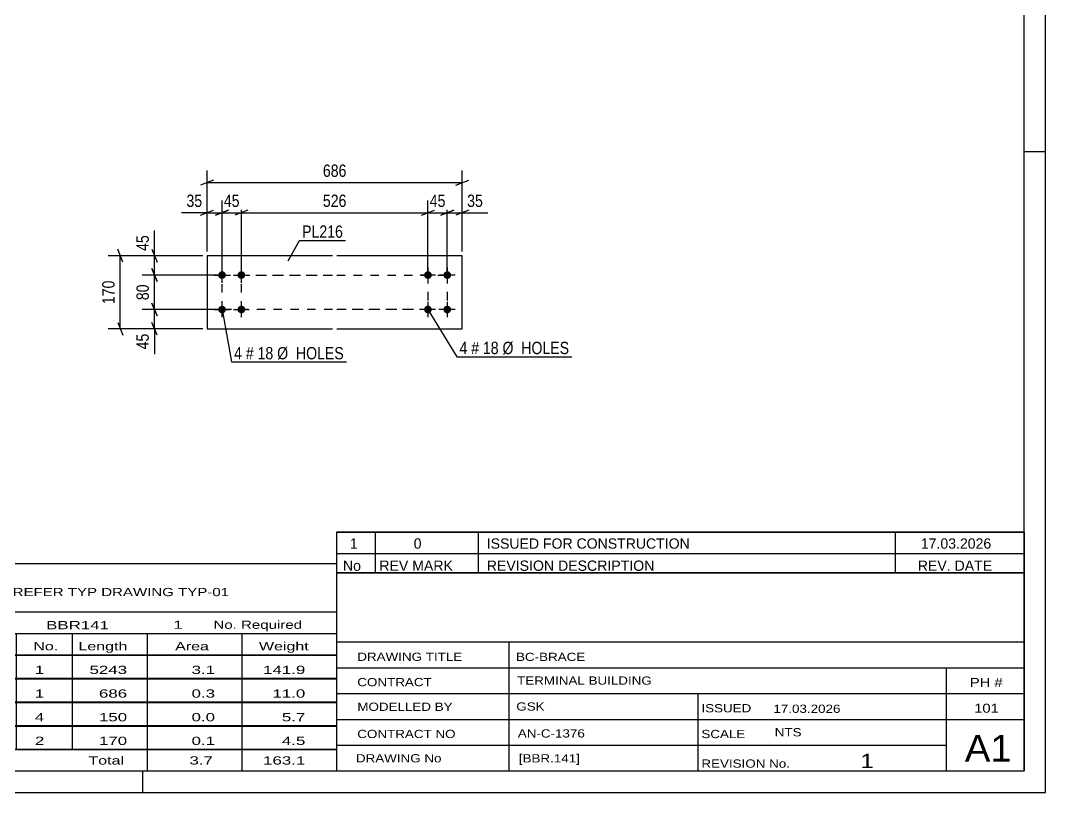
# Model space of a CAD drawing. Header units: millimetres. Extents: x 0 to 594, y 0 to 420.
# Drawn here: x 355.5 to 594, y 0 to 179.5 of the extents above; entities that cross this region are included whole.
import ezdxf

# ---------------------------------------------------------------- set-up
doc = ezdxf.new("R2010")
doc.units = ezdxf.units.MM
doc.linetypes.add('DXK_LINE_DOT2', pattern=[3.9198, 1.9599, -1.9599])
doc.styles.add('Arial Narrow', font='ARIALN.TTF', dxfattribs={"height": 0.2})

# ---------------------------------------------------------------- blocks, each defined once
blk = doc.blocks.new('Unknown-580611447-1130')
at = {"color": 5, "linetype": 'Continuous'}
for p, q in [((594, 0), (594, 420)), ((589, 5), (589, 415)), ((594, 149), (589, 149)), ((5, 5), (589, 5)), ((384, 0), (384, 5)), ((0, 0), (594, 0))]:
    blk.add_line(p, q, dxfattribs=at)
blk = doc.blocks.new('Part-580611447-3842 - 3841')
at = {"color": 2, "linetype": 'Continuous'}
for p, q in [((428.11, 124.82), (398.91, 124.82)), ((398.91, 124.82), (398.91, 107.82)), ((458.31, 124.82), (429.11, 124.82)), ((458.31, 107.82), (458.31, 124.82)), ((398.91, 107.82), (428.11, 107.82)), ((429.11, 107.82), (458.31, 107.82))]:
    blk.add_line(p, q, dxfattribs=at)
blk = doc.blocks.new('Bolt-580611447-3843 - 3841')
at = {"linetype": 'Continuous'}
for points in [[(450.31, 119.42, -1), (450.31, 121.22, -1)], [(454.81, 119.42, -1), (454.81, 121.22, -1)], [(450.31, 111.42, -1), (450.31, 113.22, -1)], [(454.81, 111.42, -1), (454.81, 113.22, -1)]]:
    blk.add_hatch(color=1, dxfattribs=at).paths.add_polyline_path(points)
at = {"color": 1, "linetype": 'Continuous'}
for p, q in [((450.31, 122.12), (450.31, 118.52)), ((454.81, 122.12), (454.81, 118.52)), ((452.11, 120.32), (448.51, 120.32)), ((456.61, 120.32), (453.01, 120.32)), ((452.11, 112.32), (448.51, 112.32)), ((450.31, 114.12), (450.31, 110.52)), ((456.61, 112.32), (453.01, 112.32)), ((454.81, 114.12), (454.81, 110.52))]:
    blk.add_line(p, q, dxfattribs=at)
blk = doc.blocks.new('Bolt-580611447-3844 - 3841')
at = {"linetype": 'Continuous'}
for points in [[(402.41, 121.22, -1), (402.41, 119.42, -1)], [(406.91, 121.22, -1), (406.91, 119.42, -1)], [(402.41, 113.22, -1), (402.41, 111.42, -1)], [(406.91, 113.22, -1), (406.91, 111.42, -1)]]:
    blk.add_hatch(color=1, dxfattribs=at).paths.add_polyline_path(points)
at = {"color": 1, "linetype": 'Continuous'}
for p, q in [((402.41, 118.52), (402.41, 122.12)), ((406.91, 118.52), (406.91, 122.12)), ((400.61, 120.32), (404.21, 120.32)), ((405.11, 120.32), (408.71, 120.32)), ((400.61, 112.32), (404.21, 112.32)), ((402.41, 110.52), (402.41, 114.12)), ((405.11, 112.32), (408.71, 112.32)), ((406.91, 110.52), (406.91, 114.12))]:
    blk.add_line(p, q, dxfattribs=at)
blk = doc.blocks.new('Rectangle-580611447-4087 - 3841')
at = {"color": 1, "linetype": 'DXK_LINE_DOT2'}
for p, q in [((402.41, 120.32), (428.11, 120.32)), ((402.41, 112.32), (402.41, 120.32)), ((429.11, 120.32), (454.81, 120.32)), ((454.81, 120.32), (454.81, 112.32)), ((428.11, 112.32), (402.41, 112.32)), ((454.81, 112.32), (429.11, 112.32))]:
    blk.add_line(p, q, dxfattribs=at)
blk = doc.blocks.new('Rectangle-580611447-4097 - 3841')
at = {"color": 1, "linetype": 'DXK_LINE_DOT2'}
for p, q in [((406.91, 120.32), (428.11, 120.32)), ((406.91, 112.32), (406.91, 120.32)), ((429.11, 120.32), (450.31, 120.32)), ((450.31, 120.32), (450.31, 112.32)), ((428.11, 112.32), (406.91, 112.32)), ((450.31, 112.32), (429.11, 112.32))]:
    blk.add_line(p, q, dxfattribs=at)
blk = doc.blocks.new('StraightDimension-580611447-3849 - 3841')
at = {"color": 7, "linetype": 'Continuous'}
for p, q in [((454.81, 121.32), (454.81, 137.67)), ((458.31, 125.82), (458.31, 137.67)), ((453.31, 134.22), (456.31, 135.42)), ((454.81, 134.82), (458.31, 134.82)), ((459.81, 135.42), (456.81, 134.22))]:
    blk.add_line(p, q, dxfattribs=at)
at = {"color": 0}
blk.add_wipeout([(463.69, 135.57), (463.69, 139.77), (458.84, 139.77), (458.84, 135.57)], dxfattribs=at)
at = {"color": 7, "linetype": 'Continuous'}
blk.add_line((458.31, 134.82), (464.22, 134.82), dxfattribs=at)
blk.add_line((458.31, 134.82), (464.22, 134.82), dxfattribs=at)
at = {"color": 3, "style": 'Arial Narrow'}
blk.add_text('35', height=2.863, dxfattribs=at).set_placement((459.44, 136.17))
blk = doc.blocks.new('StraightDimension-580611447-3850 - 3841')
at = {"color": 7, "linetype": 'Continuous'}
for p, q in [((450.31, 121.32), (450.31, 137.67)), ((454.81, 121.32), (454.81, 137.67)), ((448.81, 134.22), (451.81, 135.42)), ((450.31, 134.82), (454.81, 134.82)), ((456.31, 135.42), (453.31, 134.22))]:
    blk.add_line(p, q, dxfattribs=at)
at = {"color": 0}
blk.add_wipeout([(454.99, 135.57), (454.99, 139.77), (450.13, 139.77), (450.13, 135.57)], dxfattribs=at)
at = {"color": 3, "style": 'Arial Narrow'}
blk.add_text('45', height=2.863, dxfattribs=at).set_placement((450.73, 136.17))
blk = doc.blocks.new('StraightDimension-580611447-3851 - 3841')
at = {"color": 7, "linetype": 'Continuous'}
for p, q in [((406.91, 121.32), (406.91, 137.67)), ((450.31, 121.32), (450.31, 137.67)), ((408.41, 135.42), (405.41, 134.22)), ((406.91, 134.82), (450.31, 134.82)), ((448.81, 134.22), (451.81, 135.42))]:
    blk.add_line(p, q, dxfattribs=at)
at = {"color": 0}
blk.add_wipeout([(431.95, 135.57), (431.95, 139.77), (425.27, 139.77), (425.27, 135.57)], dxfattribs=at)
at = {"color": 3, "style": 'Arial Narrow'}
blk.add_text('526', height=2.863, dxfattribs=at).set_placement((425.87, 136.17))
blk = doc.blocks.new('StraightDimension-580611447-3852 - 3841')
at = {"color": 7, "linetype": 'Continuous'}
for p, q in [((402.41, 121.32), (402.41, 137.67)), ((406.91, 121.32), (406.91, 137.67)), ((400.91, 134.22), (403.91, 135.42)), ((402.41, 134.82), (406.91, 134.82)), ((408.41, 135.42), (405.41, 134.22))]:
    blk.add_line(p, q, dxfattribs=at)
at = {"color": 0}
blk.add_wipeout([(407.09, 135.57), (407.09, 139.77), (402.23, 139.77), (402.23, 135.57)], dxfattribs=at)
at = {"color": 3, "style": 'Arial Narrow'}
blk.add_text('45', height=2.863, dxfattribs=at).set_placement((402.83, 136.17))
blk = doc.blocks.new('StraightDimension-580611447-3853 - 3841')
at = {"color": 7, "linetype": 'Continuous'}
for p, q in [((398.91, 125.82), (398.91, 137.67)), ((402.41, 121.32), (402.41, 137.67)), ((397.41, 134.22), (400.41, 135.42)), ((398.91, 134.82), (402.41, 134.82)), ((403.91, 135.42), (400.91, 134.22))]:
    blk.add_line(p, q, dxfattribs=at)
at = {"color": 0}
blk.add_wipeout([(398.39, 135.57), (398.39, 139.77), (393.53, 139.77), (393.53, 135.57)], dxfattribs=at)
at = {"color": 7, "linetype": 'Continuous'}
blk.add_line((398.91, 134.82), (393, 134.82), dxfattribs=at)
blk.add_line((398.91, 134.82), (393, 134.82), dxfattribs=at)
at = {"color": 3, "style": 'Arial Narrow'}
blk.add_text('35', height=2.863, dxfattribs=at).set_placement((394.13, 136.17))
blk = doc.blocks.new('StraightDimension-580611447-3869 - 3841')
at = {"color": 7, "linetype": 'Continuous'}
for p, q in [((398.91, 125.82), (398.91, 144.67)), ((458.31, 125.82), (458.31, 144.67)), ((400.41, 142.42), (397.41, 141.22)), ((398.91, 141.82), (458.31, 141.82)), ((456.81, 141.22), (459.81, 142.42))]:
    blk.add_line(p, q, dxfattribs=at)
at = {"color": 0}
blk.add_wipeout([(431.95, 142.57), (431.95, 146.77), (425.27, 146.77), (425.27, 142.57)], dxfattribs=at)
at = {"color": 3, "style": 'Arial Narrow'}
blk.add_text('686', height=2.863, dxfattribs=at).set_placement((425.87, 143.17))
blk = doc.blocks.new('StraightDimension-580611447-3889 - 3841')
at = {"color": 7, "linetype": 'Continuous'}
for p, q in [((397.91, 124.82), (375.89, 124.82)), ((379.34, 123.32), (378.14, 126.32)), ((378.74, 107.82), (378.74, 124.82)), ((397.91, 107.82), (375.89, 107.82)), ((378.14, 109.32), (379.34, 106.32))]:
    blk.add_line(p, q, dxfattribs=at)
at = {"color": 0}
blk.add_wipeout([(377.99, 119.66), (373.79, 119.66), (373.79, 112.97), (377.99, 112.97)], dxfattribs=at)
at = {"color": 3, "style": 'Arial Narrow'}
blk.add_text('170', height=2.863, rotation=90.0002, dxfattribs=at).set_placement((377.39, 113.57))
blk = doc.blocks.new('StraightDimension-580611447-4065 - 3841')
at = {"color": 7, "linetype": 'Continuous'}
for p, q in [((397.91, 124.82), (383.86, 124.82)), ((386.11, 126.32), (387.31, 123.32)), ((386.71, 120.32), (386.71, 124.82)), ((387.31, 118.82), (386.11, 121.82)), ((401.41, 120.32), (383.86, 120.32))]:
    blk.add_line(p, q, dxfattribs=at)
at = {"color": 0}
blk.add_wipeout([(385.96, 130.2), (381.76, 130.2), (381.76, 125.34), (385.96, 125.34)], dxfattribs=at)
at = {"color": 7, "linetype": 'Continuous'}
blk.add_line((386.71, 124.82), (386.71, 130.72), dxfattribs=at)
blk.add_line((386.71, 124.82), (386.71, 130.72), dxfattribs=at)
at = {"color": 3, "style": 'Arial Narrow'}
blk.add_text('45', height=2.863, rotation=90.0002, dxfattribs=at).set_placement((385.36, 125.94))
blk = doc.blocks.new('StraightDimension-580611447-4066 - 3841')
at = {"color": 7, "linetype": 'Continuous'}
for p, q in [((386.11, 121.82), (387.31, 118.82)), ((401.41, 120.32), (383.86, 120.32)), ((386.71, 112.32), (386.71, 120.32)), ((401.41, 112.32), (383.86, 112.32)), ((387.31, 110.82), (386.11, 113.82))]:
    blk.add_line(p, q, dxfattribs=at)
at = {"color": 0}
blk.add_wipeout([(385.96, 118.74), (381.76, 118.74), (381.76, 113.89), (385.96, 113.89)], dxfattribs=at)
at = {"color": 3, "style": 'Arial Narrow'}
blk.add_text('80', height=2.863, rotation=90.0002, dxfattribs=at).set_placement((385.36, 114.49))
blk = doc.blocks.new('StraightDimension-580611447-4067 - 3841')
at = {"color": 7, "linetype": 'Continuous'}
for p, q in [((401.41, 112.32), (383.86, 112.32)), ((386.11, 113.82), (387.31, 110.82)), ((386.71, 107.82), (386.71, 112.32)), ((397.91, 107.82), (383.86, 107.82)), ((387.31, 106.32), (386.11, 109.32))]:
    blk.add_line(p, q, dxfattribs=at)
at = {"color": 0}
blk.add_wipeout([(385.96, 107.29), (381.76, 107.29), (381.76, 102.44), (385.96, 102.44)], dxfattribs=at)
at = {"color": 7, "linetype": 'Continuous'}
blk.add_line((386.71, 107.82), (386.71, 101.91), dxfattribs=at)
blk.add_line((386.71, 107.82), (386.71, 101.91), dxfattribs=at)
at = {"color": 3, "style": 'Arial Narrow'}
blk.add_text('45', height=2.863, rotation=90.0002, dxfattribs=at).set_placement((385.36, 103.04))
blk = doc.blocks.new('Unknown-580611447-4876')
at = {"color": 7, "linetype": 'Continuous'}
for p, q in [((429, 51.05), (429, 5)), ((429, 51.05), (589, 51.05)), ((589, 51), (589, 5)), ((429, 35), (589, 35)), ((469.14, 35), (469.14, 5)), ((429, 29), (589, 29)), ((571, 5.05), (571, 29.05)), ((429, 23), (589, 23)), ((513.14, 23), (513.14, 5)), ((429, 17), (589, 17)), ((429, 11), (571, 11)), ((429, 5), (589, 5))]:
    blk.add_line(p, q, dxfattribs=at)
at = {"color": 7, "style": 'Arial Narrow'}
for s, height, width, p in [('DRAWING TITLE', 1.9089, 1.425378, (433.88, 30.61)), ('BC-BRACE', 1.909, 1.425378, (470.81, 30.59)), ('CONTRACT', 1.909, 1.425378, (433.88, 24.71)), ('TERMINAL BUILDING', 1.9089, 1.425378, (471.06, 25.07)), ('MODELLED BY', 1.9089, 1.425378, (433.88, 18.98)), ('GSK', 1.909, 1.425378, (470.88, 19.04)), ('ISSUED', 1.909, 1.425378, (513.94, 18.64)), ('17.03.2026', 1.909, 1.425378, (530.69, 18.52)), ('CONTRACT NO', 1.9089, 1.425378, (433.88, 12.66)), ('AN-C-1376', 1.909, 1.425378, (471.23, 12.78)), ('SCALE', 1.909, 1.425378, (513.94, 12.65)), ('A1', 6.204, 1.25, (575.24, 7.2)), ('DRAWING No', 1.909, 1.425378, (433.56, 7)), ('[BBR.141]', 1.909, 1.425378, (471.46, 6.99)), ('REVISION No.', 1.9089, 1.425378, (513.94, 5.77)), ('1', 3.34, 1.5, (550.91, 5.68))]:
    blk.add_text(s, height=height, dxfattribs=dict(at, width=width)).set_placement(p)
at = {"color": 7, "linetype": 'Continuous', "style": 'Arial Narrow'}
for s, height, width, p in [('PH #', 2.1, 1.42538, (576.4, 24.55)), ('101', 2.1, 1.42538, (577.41, 18.55)), ('NTS', 1.909, 1.425378, (531, 13.05))]:
    blk.add_text(s, height=height, dxfattribs=dict(at, width=width)).set_placement(p)
blk = doc.blocks.new('Unknown-580611447-4877')
at = {"color": 7, "linetype": 'Continuous'}
for p, q in [((429, 60.55), (589, 60.55)), ((589, 60.55), (429, 60.55)), ((429, 60.55), (429, 55.55)), ((438, 60.55), (438, 55.55)), ((462, 60.55), (462, 55.55)), ((559, 60.55), (559, 55.55)), ((589, 60.55), (589, 55.55)), ((429, 55.55), (589, 55.55)), ((429, 55.55), (429, 51.05)), ((429, 55.55), (589, 55.55)), ((438, 55.55), (438, 51.05)), ((462, 55.55), (462, 51.05)), ((559, 55.55), (559, 51.05)), ((589, 55.55), (589, 51.05)), ((589, 51.05), (429, 51.05))]:
    blk.add_line(p, q, dxfattribs=at)
at = {"color": 7, "linetype": 'Continuous', "style": 'Arial Narrow'}
for s, height, width, p in [('1', 2.39, 1.196471, (432.16, 56.7)), ('0', 2.39, 1.196471, (447, 56.7)), ('ISSUED FOR CONSTRUCTION', 2.3861, 1.196471, (464, 56.7)), ('17.03.2026', 2.386, 1.196471, (565, 56.7)), ('No', 2.386, 1.2, (430.54, 51.55)), ('REV MARK', 2.386, 1.2, (439, 51.55)), ('REVISION DESCRIPTION', 2.3861, 1.2, (464, 51.55)), ('REV. DATE', 2.386, 1.2, (564.28, 51.55))]:
    blk.add_text(s, height=height, dxfattribs=dict(at, width=width)).set_placement(p)
blk = doc.blocks.new('Unknown-580611447-4878')
at = {"color": 7, "linetype": 'Continuous'}
for p, q in [((269, 53.25), (429, 53.25)), ((269, 42), (269, 53.25)), ((429, 53.25), (429, 42)), ((269, 42), (429, 42)), ((269, 42), (269, 37)), ((429, 42), (429, 37)), ((269, 37), (429, 37)), ((269, 37), (269, 32)), ((293, 37), (293, 32)), ((328.5, 37), (328.5, 32)), ((354.5, 37), (354.5, 32)), ((367.5, 37), (367.5, 32)), ((385, 37), (385, 32)), ((407, 37), (407, 32)), ((429, 37), (429, 32)), ((269, 32), (429, 32)), ((269, 31.95), (269, 26.55)), ((269, 31.95), (429, 31.95)), ((293, 32), (293, 26.5)), ((328.5, 32), (328.5, 26.5)), ((354.5, 32), (354.5, 26.5)), ((367.5, 32), (367.5, 26.5)), ((385, 32), (385, 26.5)), ((407, 32), (407, 26.5)), ((429, 31.95), (429, 26.55)), ((269, 26.55), (429, 26.55)), ((269, 26.45), (269, 21.05)), ((269, 26.45), (429, 26.45)), ((293, 26.5), (293, 21)), ((328.5, 26.5), (328.5, 21)), ((354.5, 26.5), (354.5, 21)), ((367.5, 26.5), (367.5, 21)), ((385, 26.5), (385, 21)), ((407, 26.5), (407, 21)), ((429, 26.45), (429, 21.05)), ((269, 21.05), (429, 21.05)), ((269, 20.95), (269, 15.55)), ((269, 20.95), (429, 20.95)), ((293, 21), (293, 15.5)), ((328.5, 21), (328.5, 15.5)), ((354.5, 21), (354.5, 15.5)), ((367.5, 21), (367.5, 15.5)), ((385, 21), (385, 15.5)), ((407, 21), (407, 15.5)), ((429, 20.95), (429, 15.55)), ((269, 15.55), (429, 15.55)), ((269, 15.45), (269, 10.05)), ((269, 15.45), (429, 15.45)), ((293, 15.5), (293, 10)), ((328.5, 15.5), (328.5, 10)), ((354.5, 15.5), (354.5, 10)), ((367.5, 15.5), (367.5, 10)), ((385, 15.5), (385, 10)), ((407, 15.5), (407, 10)), ((429, 15.45), (429, 10.05)), ((269, 10.05), (429, 10.05)), ((269, 10), (429, 10)), ((269, 10), (269, 5)), ((385, 10), (385, 5)), ((407, 10), (407, 5)), ((429, 10), (429, 5)), ((269, 5), (429, 5))]:
    blk.add_line(p, q, dxfattribs=at)
at = {"color": 7, "style": 'Arial Narrow'}
for s, height, width, p in [('GENERAL NOTES & WELD DETAILS :', 2.8633, 1.4, (270.15, 45.56)), ('REFER TYP DRAWING TYP-01', 1.9089, 1.6, (353.7, 45.66)), ("MATERIAL LIST FOR ASSEMBLY MK'D", 1.9089, 1.6, (270.15, 38.06)), ('BBR141', 1.909, 1.794707, (361.48, 37.97)), ('1', 1.91, 1.794707, (391.08, 38.06)), ('No. Required', 1.9089, 1.6, (400.41, 38.06)), ('Mark', 1.909, 1.7, (270.34, 33)), ('Profile', 1.909, 1.7, (303.41, 33)), ('Material', 1.909, 1.7, (333.54, 33.06)), ('No.', 1.909, 1.7, (358.5, 33.06)), ('Length', 1.909, 1.7, (369, 33.06)), ('Area', 1.909, 1.7, (391.5, 33.06)), ('Weight', 1.909, 1.7, (411, 33.06))]:
    blk.add_text(s, height=height, dxfattribs=dict(at, width=width)).set_placement(p)
at = {"color": 7, "linetype": 'Continuous', "style": 'Arial Narrow'}
for s, height, width, p in [('BBR141', 1.909, 1.794707, (270.5, 27.56)), ('SHS150*6', 1.909, 1.794707, (295, 27.56)), ('E350', 1.909, 1.794707, (334.74, 27.56)), ('1', 1.91, 1.794707, (358.86, 27.56)), ('5243', 1.909, 1.794707, (371.58, 27.56)), ('3.1', 1.909, 1.794707, (395.32, 27.56)), ('141.9', 1.909, 1.794707, (411.96, 27.56)), ('PL216', 1.909, 1.794707, (270.5, 22.06)), ('PL12*170', 1.909, 1.794707, (295, 22.06)), ('E350', 1.909, 1.794707, (334.74, 22.06)), ('1', 1.91, 1.794707, (358.86, 22.06)), ('686', 1.909, 1.794707, (373.77, 22.06)), ('0.3', 1.909, 1.794707, (395.32, 22.06)), ('11.0', 1.909, 1.794707, (414.14, 22.06)), ('PL40', 1.909, 1.794707, (270.5, 16.56)), ('PL10*120', 1.909, 1.794707, (295, 16.56)), ('E350', 1.909, 1.794707, (334.74, 16.56)), ('4', 1.91, 1.794707, (358.86, 16.56)), ('150', 1.909, 1.794707, (373.77, 16.56)), ('0.0', 1.909, 1.794707, (395.32, 16.56)), ('5.7', 1.909, 1.794707, (416.33, 16.56)), ('PL98', 1.909, 1.794707, (270.5, 11.06)), ('PL10*170', 1.909, 1.794707, (295, 11.06)), ('E350', 1.909, 1.794707, (334.74, 11.06)), ('2', 1.91, 1.794707, (358.86, 11.06)), ('170', 1.909, 1.794707, (373.77, 11.06)), ('0.1', 1.909, 1.794707, (395.32, 11.06)), ('4.5', 1.909, 1.794707, (416.33, 11.06)), ('Total', 1.909, 1.7, (371.33, 6.5)), ('3.7', 1.909, 1.794707, (394.83, 6.5)), ('163.1', 1.909, 1.794707, (411.96, 6.5))]:
    blk.add_text(s, height=height, dxfattribs=dict(at, width=width)).set_placement(p)
blk = doc.blocks.new('Mark-580611447-3892 - 3841')
at = {"color": 0}
blk.add_wipeout([(430.55, 129), (430.55, 132), (421.04, 132), (421.04, 129)], dxfattribs=at)
blk.add_wipeout([(430.55, 129), (430.55, 132), (421.04, 132), (421.04, 129)], dxfattribs=at)
at = {"color": 30, "linetype": 'Continuous'}
for p, q in [((417.81, 123.66), (420.44, 128.4)), ((420.44, 128.4), (431.15, 128.4))]:
    blk.add_line(p, q, dxfattribs=at)
at = {"color": 3, "style": 'Arial Narrow'}
blk.add_text('PL216', height=2.863, dxfattribs=at).set_placement((421.04, 129))
blk = doc.blocks.new('Mark-580611447-3895 - 3841')
at = {"color": 0}
blk.add_wipeout([(459.48, 101.95), (459.48, 104.95), (457.65, 104.95), (457.65, 101.95)], dxfattribs=at)
blk.add_wipeout([(459.48, 101.95), (459.48, 104.95), (457.65, 104.95), (457.65, 101.95)], dxfattribs=at)
at = {"color": 7, "linetype": 'Continuous'}
blk.add_line((450.31, 112.32), (457.05, 101.35), dxfattribs=at)
at = {"color": 0}
blk.add_wipeout([(462.2, 101.95), (462.2, 104.95), (460.38, 104.95), (460.38, 101.95)], dxfattribs=at)
blk.add_wipeout([(462.2, 101.95), (462.2, 104.95), (460.38, 104.95), (460.38, 101.95)], dxfattribs=at)
at = {"color": 3, "style": 'Arial Narrow'}
blk.add_text('4', height=2.86, dxfattribs=at).set_placement((457.65, 101.95))
at = {"color": 0}
blk.add_wipeout([(466.76, 101.95), (466.76, 104.95), (463.1, 104.95), (463.1, 101.95)], dxfattribs=at)
blk.add_wipeout([(466.76, 101.95), (466.76, 104.95), (463.1, 104.95), (463.1, 101.95)], dxfattribs=at)
at = {"color": 3, "style": 'Arial Narrow'}
blk.add_text('#', height=2.86, dxfattribs=at).set_placement((460.38, 101.95))
at = {"color": 0}
blk.add_wipeout([(483.19, 101.95), (483.19, 104.95), (467.66, 104.95), (467.66, 101.95)], dxfattribs=at)
blk.add_wipeout([(483.19, 101.95), (483.19, 104.95), (467.66, 104.95), (467.66, 101.95)], dxfattribs=at)
at = {"color": 7, "linetype": 'Continuous'}
blk.add_line((457.05, 101.35), (483.79, 101.35), dxfattribs=at)
at = {"color": 3, "style": 'Arial Narrow'}
for s, p in [('18', (463.1, 101.95)), ('Ø  HOLES', (467.66, 101.95))]:
    blk.add_text(s, height=2.863, dxfattribs=at).set_placement(p)
blk = doc.blocks.new('Mark-580611447-3896 - 3841')
at = {"color": 0}
blk.add_wipeout([(407.04, 100.73), (407.04, 103.73), (405.21, 103.73), (405.21, 100.73)], dxfattribs=at)
blk.add_wipeout([(407.04, 100.73), (407.04, 103.73), (405.21, 103.73), (405.21, 100.73)], dxfattribs=at)
at = {"color": 7, "linetype": 'Continuous'}
blk.add_line((402.41, 112.32), (404.61, 100.13), dxfattribs=at)
at = {"color": 0}
blk.add_wipeout([(409.77, 100.73), (409.77, 103.73), (407.94, 103.73), (407.94, 100.73)], dxfattribs=at)
blk.add_wipeout([(409.77, 100.73), (409.77, 103.73), (407.94, 103.73), (407.94, 100.73)], dxfattribs=at)
at = {"color": 3, "style": 'Arial Narrow'}
blk.add_text('4', height=2.86, dxfattribs=at).set_placement((405.21, 100.73))
at = {"color": 0}
blk.add_wipeout([(414.33, 100.73), (414.33, 103.73), (410.67, 103.73), (410.67, 100.73)], dxfattribs=at)
blk.add_wipeout([(414.33, 100.73), (414.33, 103.73), (410.67, 103.73), (410.67, 100.73)], dxfattribs=at)
at = {"color": 3, "style": 'Arial Narrow'}
blk.add_text('#', height=2.86, dxfattribs=at).set_placement((407.94, 100.73))
at = {"color": 0}
blk.add_wipeout([(430.75, 100.73), (430.75, 103.73), (415.23, 103.73), (415.23, 100.73)], dxfattribs=at)
blk.add_wipeout([(430.75, 100.73), (430.75, 103.73), (415.23, 103.73), (415.23, 100.73)], dxfattribs=at)
at = {"color": 7, "linetype": 'Continuous'}
blk.add_line((404.61, 100.13), (431.35, 100.13), dxfattribs=at)
at = {"color": 3, "style": 'Arial Narrow'}
for s, p in [('18', (410.67, 100.73)), ('Ø  HOLES', (415.23, 100.73))]:
    blk.add_text(s, height=2.863, dxfattribs=at).set_placement(p)

msp = doc.modelspace()

# ---------------------------------------------------------------- block references
for name in ['Unknown-580611447-1130', 'Part-580611447-3842 - 3841', 'Bolt-580611447-3844 - 3841', 'Bolt-580611447-3843 - 3841', 'Rectangle-580611447-4087 - 3841', 'Rectangle-580611447-4097 - 3841', 'Unknown-580611447-4877', 'Unknown-580611447-4878', 'Unknown-580611447-4876']:
    msp.add_blockref(name, (0, 0))

# ---------------------------------------------------------------- next in the draw order: block references
for name in ['StraightDimension-580611447-3849 - 3841', 'Mark-580611447-3895 - 3841']:
    msp.add_blockref(name, (0, 0))

# ---------------------------------------------------------------- next in the draw order: block references
msp.add_blockref('StraightDimension-580611447-3850 - 3841', (0, 0))

# ---------------------------------------------------------------- next in the draw order: block references
msp.add_blockref('StraightDimension-580611447-3851 - 3841', (0, 0))

# ---------------------------------------------------------------- next in the draw order: block references
msp.add_blockref('StraightDimension-580611447-3852 - 3841', (0, 0))

# ---------------------------------------------------------------- next in the draw order: block references
msp.add_blockref('StraightDimension-580611447-3853 - 3841', (0, 0))

# ---------------------------------------------------------------- next in the draw order: block references
msp.add_blockref('StraightDimension-580611447-3869 - 3841', (0, 0))

# ---------------------------------------------------------------- next in the draw order: block references
for name in ['Mark-580611447-3892 - 3841', 'StraightDimension-580611447-3889 - 3841']:
    msp.add_blockref(name, (0, 0))

# ---------------------------------------------------------------- next in the draw order: block references
msp.add_blockref('StraightDimension-580611447-4065 - 3841', (0, 0))

# ---------------------------------------------------------------- next in the draw order: block references
msp.add_blockref('StraightDimension-580611447-4066 - 3841', (0, 0))

# ---------------------------------------------------------------- next in the draw order: block references
msp.add_blockref('StraightDimension-580611447-4067 - 3841', (0, 0))

# ---------------------------------------------------------------- next in the draw order: block references
msp.add_blockref('Mark-580611447-3896 - 3841', (0, 0))

doc.saveas('drawing.dxf')
